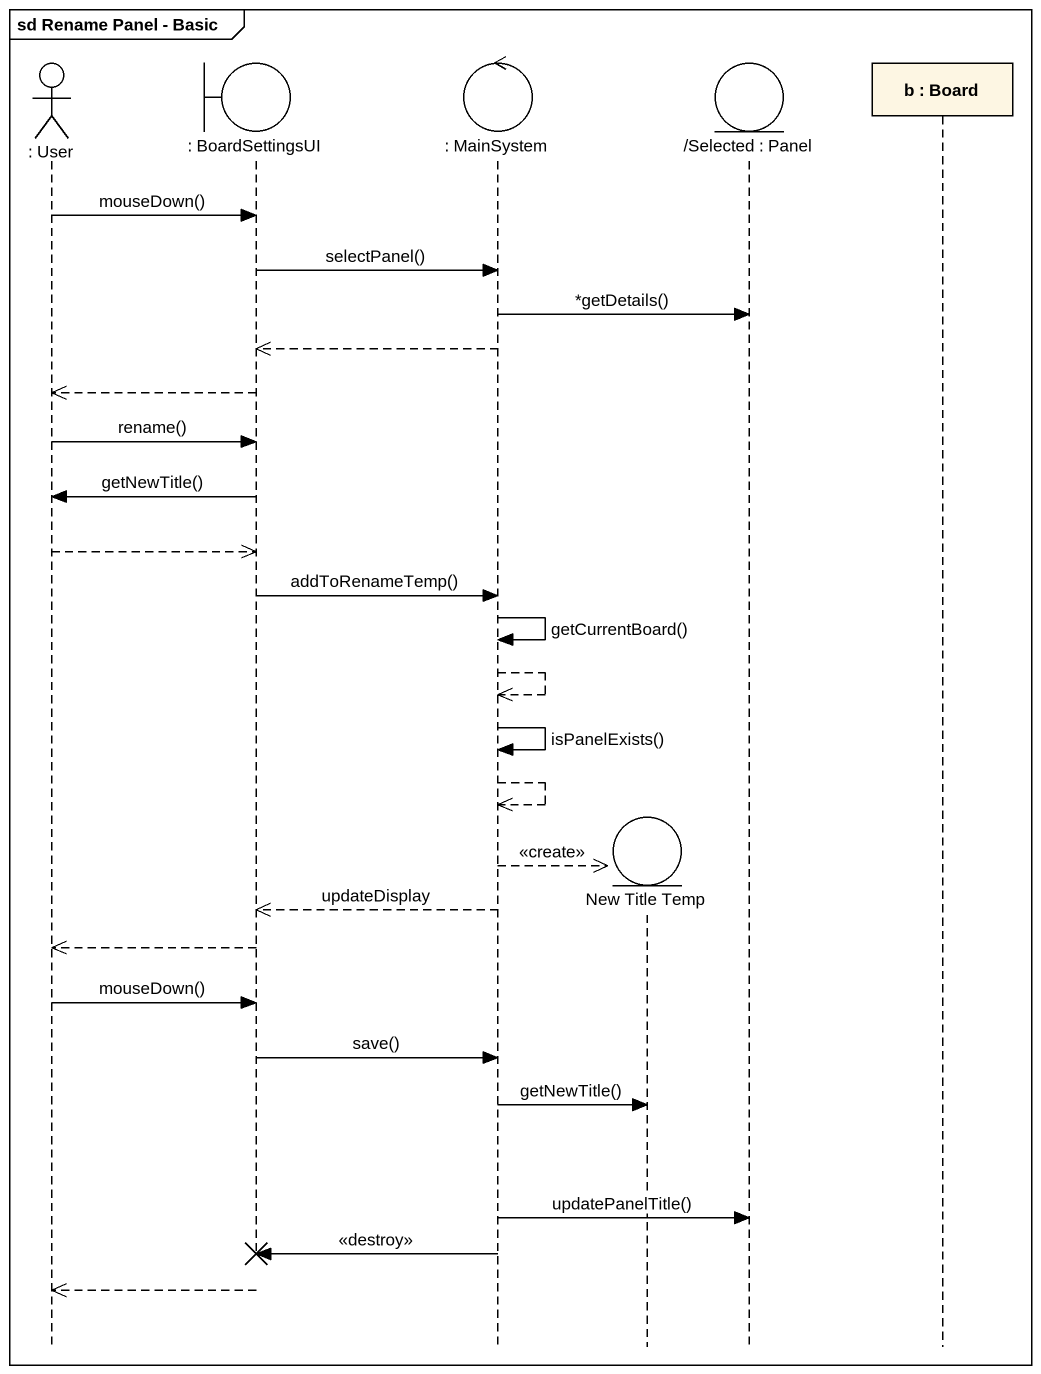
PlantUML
@startuml
mainframe sd Rename Panel - Basic
hide footbox
actor ": User" as User
boundary ": BoardSettingsUI" as BoardSettingsUI
control ": MainSystem" as MainSystem
entity "New Title Temp" as New_Title_Temp
entity "/Selected : Panel" as Selected_Panel
participant "b : Board" as b_Board

User -> BoardSettingsUI : mouseDown()
BoardSettingsUI -> MainSystem : selectPanel()
MainSystem -> Selected_Panel : *getDetails()
MainSystem -->> BoardSettingsUI
BoardSettingsUI -->> User
User -> BoardSettingsUI : rename()
BoardSettingsUI -> User : getNewTitle()
User -->> BoardSettingsUI
BoardSettingsUI -> MainSystem : addToRenameTemp()
MainSystem -> MainSystem : getCurrentBoard()
MainSystem -->> MainSystem
MainSystem -> MainSystem : isPanelExists()
MainSystem -->> MainSystem
MainSystem -->> New_Title_Temp ** : <<create>>
MainSystem -->> BoardSettingsUI : updateDisplay
BoardSettingsUI -->> User
User -> BoardSettingsUI : mouseDown()
BoardSettingsUI -> MainSystem : save()
MainSystem -> New_Title_Temp : getNewTitle()
MainSystem -> Selected_Panel : updatePanelTitle()
MainSystem -> BoardSettingsUI !! : <<destroy>>
BoardSettingsUI -->> User
@enduml
